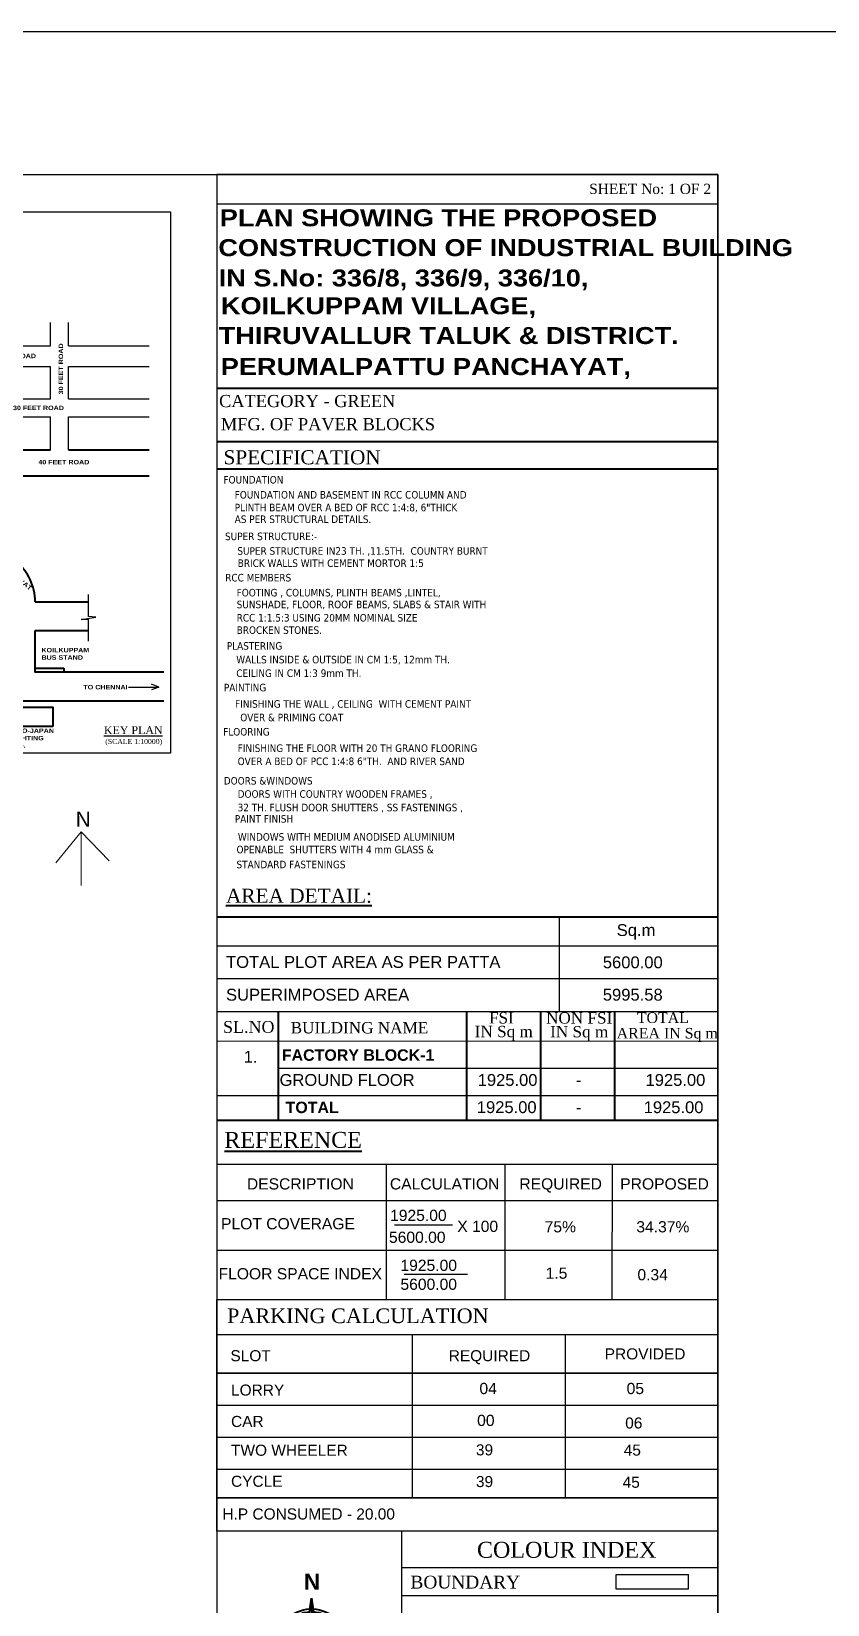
# Model space of a CAD drawing. Header units: metres. Extents: x 98347 to 98865, y -7394 to -7177.
# Drawn here: x 98448.4 to 98516.1, y -7310.3 to -7176.6 of the extents above; entities that cross this region are included whole.
import ezdxf
from ezdxf.enums import TextEntityAlignment as Align

# ---------------------------------------------------------------- set-up
doc = ezdxf.new("R2010")
doc.units = ezdxf.units.M
doc.header["$LTSCALE"] = 0.5
doc.header["$MEASUREMENT"] = 0
doc.layers.get('0').update_dxf_attribs({"color": 30, "lineweight": 40})
for name, color, linetype in [('CULVERT', 231, 'Continuous'), ('E', 7, 'Continuous'), ('HATCH', 18, 'Continuous'), ('Layer3', 8, 'Continuous'), ('LE', 3, 'Continuous'), ('T', 6, 'Continuous'), ('Txt', 3, 'Continuous')]:
    doc.layers.add(name, color=color, linetype=linetype)
for name, color, linetype, lineweight in [('DIM', 5, 'Continuous', 25), ('JSC-K-Text 2', 7, 'Continuous', 20), ('JSC-L-Text 3', 7, 'Continuous', 20), ('LOCATION_PLAN', 7, 'Continuous', 0), ('NORTH_DIRECTION', 7, 'Continuous', 0), ('TEXT', 11, 'Continuous', 30), ('Title Block BORDER 1', 1, 'Continuous', 20), ('WALL', 7, 'Continuous', 40)]:
    doc.layers.add(name, color=color, linetype=linetype, lineweight=lineweight)
doc.styles.add('D', font='arial.ttf')
doc.styles.add('DIM', font='times.ttf')
doc.styles.add('JSC-Tahoma', font='tahoma.ttf')
doc.styles.add('off_name', font='arialbd.ttf')
doc.styles.add('RAM', font='dutchi.ttf')
doc.styles.add('ROMANC', font='times.ttf', dxfattribs={"width": 0.8})
doc.styles.get("Standard").update_dxf_attribs({"font": 'times.ttf'})
doc.styles.add('style2', font='arial.ttf')
doc.styles.add('STYLE4', font='', dxfattribs={"height": 5})
doc.styles.add('TIMES', font='times.ttf')
doc.styles.add('USA TEXT', font='GOTHIC.TTF')
doc.styles.get('STYLE4').set_extended_font_data('Arial Black')

# ---------------------------------------------------------------- blocks, each defined once
blk = doc.blocks.new('NORTH')
blk.add_hatch(color=3).paths.add_polyline_path([(-166, -166), (0, 0), (-1325, 0)])
for p, q in [((-166, 166), (0, 1325)), ((0, 0), (0, 1325)), ((0, 1325), (166, 166)), ((-249, 166), (-497, 497)), ((-497, 497), (-166, 248)), ((166, 249), (497, 497)), ((497, 497), (248, 166)), ((-1325, 0), (-166, 166)), ((-1325, 0), (0, 0)), ((0, 0), (-166, 166)), ((0, 0), (-166, -166)), ((166, 166), (0, 0)), ((0, 0), (1325, 0)), ((0, -1325), (0, 0)), ((166, -166), (0, 0)), ((166, 166), (1325, 0)), ((1325, 0), (166, -166)), ((-166, -166), (-1325, 0)), ((-497, -497), (-248, -166)), ((-166, -249), (-497, -497)), ((0, -1325), (-166, -166)), ((166, -166), (0, -1325)), ((497, -497), (166, -248)), ((249, -166), (497, -497))]:
    blk.add_line(p, q)
at = {"extrusion": (0, 0, -1)}
for major_axis, start_param, end_param in [((0, 1008), -1.525951, -0.045532), ((0, 1008), 0.044821, 1.52524), ((0, 926), -1.509249, -0.062245), ((0, 926), 0.061512, 1.508516), ((0, 1008), 3.186429, 4.666848), ((0, 926), 3.203139, 4.650143), ((0, 1008), 1.615627, 3.096046), ((0, 926), 1.632329, 3.079332)]:
    blk.add_ellipse((0, 0), major_axis=major_axis, ratio=1, start_param=start_param, end_param=end_param, dxfattribs=at)
blk = doc.blocks.new('A$C4AA61B9A')
at = {"layer": 'CULVERT'}
h = blk.add_hatch(dxfattribs=at)
h.set_pattern_fill('ANSI31', color=9, scale=3, style=0)
h.set_pattern_definition([(45, (-2066.1662, -666.85124), (-0.26516504, 0.26516504), [])])
h.paths.add_polyline_path([(13.8, 58.49), (13.28, 61.72), (11.22, 63.93), (9.51, 64.97), (9.28, 60.72), (8.03, 60.77), (8.28, 52.29), (10.25, 52.39), (10.78, 50.44), (9.89, 46.51), (12.86, 46.17), (13.72, 47.52), (14.17, 48.37), (14.36, 48.73), (14.36, 50.8)])
h.paths.add_polyline_path([(10.23, 53.35), (10.23, 60.61), (13.07, 60.61), (13.07, 53.35)], flags=24)
at = {"layer": 'CULVERT', "color": 9}
for p, q in [((27.79, 49.44), (27.79, 52.31)), ((29.96, 49.44), (29.96, 52.31)), ((14.36, 49.44), (27.79, 49.44)), ((29.96, 49.44), (39.75, 49.44)), ((13.34, 46.93), (27.79, 46.93)), ((27.79, 43.01), (27.79, 46.93)), ((29.96, 43.01), (29.96, 46.93)), ((29.96, 46.93), (39.75, 46.93)), ((14.36, 43.01), (27.79, 43.01)), ((29.96, 43.01), (39.75, 43.01)), ((14.36, 40.84), (27.79, 40.84)), ((27.79, 36.84), (27.79, 40.84)), ((29.96, 36.84), (29.96, 40.84)), ((29.96, 40.84), (39.75, 40.84))]:
    blk.add_line(p, q, dxfattribs=at)
at = {"layer": 'DIM'}
blk.add_lwpolyline([(0, 65.73), (42.37, 65.73), (42.37, 0), (0, 0)], close=True, dxfattribs=at)
at = {"layer": 'E', "color": 3}
for p, q in [((2.47, 25.58), (3.33, 25.91)), ((6.15, 25.58), (2.47, 25.58)), ((2.47, 25.58), (3.33, 25.25)), ((4.37, 8.03), (5.23, 8.36)), ((8.06, 8.03), (4.37, 8.03)), ((4.37, 8.03), (5.23, 7.7)), ((37.24, 8.03), (40.92, 8.03)), ((40.92, 8.03), (40.06, 8.36)), ((40.92, 8.03), (40.06, 7.7))]:
    blk.add_line(p, q, dxfattribs=at)
blk.add_lwpolyline([(32.4, 13.58), (32.4, 16.21), (31.51, 16.21), (33.3, 16.53), (32.4, 16.59), (32.4, 19.28)], dxfattribs=at)
at = {"layer": 'HATCH', "color": 6, "lineweight": 80}
for p, q in [((9.28, 60.72), (9.51, 64.97)), ((9.51, 64.97), (9.51, 64.97)), ((11.22, 63.93), (9.51, 64.97)), ((11.22, 63.93), (13.28, 61.72)), ((13.28, 61.72), (13.8, 58.49)), ((8.28, 52.29), (8.03, 60.77)), ((8.03, 60.77), (9.28, 60.72)), ((13.8, 58.49), (14.36, 50.8)), ((10.25, 52.39), (8.28, 52.29)), ((10.78, 50.44), (10.25, 52.39)), ((9.89, 46.51), (10.78, 50.44)), ((14.36, 50.8), (14.36, 50.77)), ((14.36, 50.77), (14.36, 48.73)), ((14.17, 48.37), (13.72, 47.52)), ((14.36, 48.73), (14.17, 48.37)), ((12.86, 46.17), (9.89, 46.51)), ((13.72, 47.52), (12.86, 46.17)), ((13.72, 47.52), (13.72, 47.52))]:
    blk.add_line(p, q, dxfattribs=at)
at = {"layer": 'WALL'}
for p, q in [((12.66, 36.84), (27.79, 36.84)), ((29.96, 36.84), (39.75, 36.84)), ((9.99, 27.45), (9.99, 34.17)), ((13.52, 27.45), (13.52, 33.66)), ((13.52, 33.66), (39.75, 33.66)), ((9.99, 27.45), (3.8, 27.45)), ((16.1, 27.45), (13.52, 27.45)), ((23.57, 23.24), (19.94, 26.11)), ((16.1, 23.92), (3.8, 23.92)), ((21.38, 20.47), (17.75, 23.35)), ((22.39, 9.83), (22.39, 18.39)), ((25.91, 18.39), (32.4, 18.39)), ((25.91, 9.83), (25.91, 14.9)), ((25.91, 14.9), (32.4, 14.9)), ((22.39, 9.83), (3.8, 9.83)), ((41.56, 9.83), (25.91, 9.83)), ((41.56, 6.3), (3.8, 6.3))]:
    blk.add_line(p, q, dxfattribs=at)
for points in [[(22.86, 14.9), (22.39, 14.9), (22.39, 18.39), (22.86, 18.39)], [(29.41, 10.3), (29.41, 9.83), (25.91, 9.83), (25.91, 10.3)], [(8.87, 3.24), (4.48, 3.24), (4.48, 5.59), (8.87, 5.59)], [(28.08, 3.24), (23.69, 3.24), (23.69, 5.59), (28.08, 5.59)]]:
    blk.add_lwpolyline(points, close=True, dxfattribs=at)
for centre, radius, start, end in [((12.66, 34.17), 2.66, 90, 180), ((16.1, 21.26), 6.19, 51.6308, 90), ((16.1, 21.26), 2.66, 51.6308, 90), ((19.73, 18.39), 6.19, 0, 51.6308), ((19.73, 18.39), 2.66, 0, 51.6308)]:
    blk.add_arc(centre, radius, start, end, dxfattribs=at)
at = {"layer": 'T', "color": 7, "style": 'STYLE4'}
blk.add_text('30 FEET ROAD', height=0.5395, rotation=90, dxfattribs=at).set_placement((29.31, 43.57))
for s, height, p in [('40 FEET ROAD', 0.5395, (19.83, 47.96)), ('30 FEET ROAD', 0.5395, (23.22, 41.65)), ('40 FEET ROAD', 0.5395, (26.31, 35.07)), ('TO THIRUVALLUR', 0.5395, (8.8, 7.97)), ('TO CHENNAI', 0.54, (31.77, 7.74))]:
    blk.add_text(s, height=height, dxfattribs=at).set_placement(p)
at = {"layer": 'T', "color": 7, "attachment_point": 1, "style": 'STYLE4'}
for s, insert, char_height, width, rotation in [('PROPOSED\\PSITE', (10.45, 53.57), 0.881, 10.1047, 90), ('EXISTING PANCHAYAT ROAD', (18.13, 26.3), 0.5395, 9.7242, 320.5267)]:
    blk.add_mtext(s, dxfattribs=dict(at, insert=insert, char_height=char_height, width=width, rotation=rotation))
for s, insert, char_height, width in [('40 FEET\\P ROAD', (10.4, 30.02), 0.54, 5.3881), ('PERUMAL PATTU\\P VILLAGE', (7.12, 26.14), 0.5395, 9.7242), ('KOILKUPPAM\\PBUS STAND', (17.12, 16.97), 0.54, 5.3881), ('KOILKUPPAM\\PBUS STAND', (26.68, 12.78), 0.54, 5.3881), ('SPARTEK COMPANY', (5.18, 2.88), 0.5395, 5.3881), ('INDO-JAPAN\\PLIGHTING LTD.', (22.83, 2.99), 0.5395, 5.3881)]:
    blk.add_mtext(s, dxfattribs=dict(at, insert=insert, char_height=char_height, width=width))
at = {"layer": 'TEXT', "style": 'DIM'}
for s, height, p in [('%%UKEY PLAN', 0.96, (34.26, 2.31)), ('(SCALE 1:10000)', 0.6144, (34.43, 1.11))]:
    blk.add_text(s, height=height, dxfattribs=at).set_placement(p)

msp = doc.modelspace()

# ---------------------------------------------------------------- linework, layer by layer
for p, q in [((98464.174, -7206.925), (98506.763, -7206.925)), ((98506.763, -7211.493), (98464.174, -7211.493)), ((98506.763, -7213.824), (98464.174, -7213.824)), ((98469.379, -7259.902), (98469.379, -7269.153)), ((98485.382, -7259.902), (98485.382, -7269.154)), ((98491.68, -7259.902), (98491.68, -7269.154)), ((98497.979, -7259.902), (98497.979, -7269.154))]:
    msp.add_line(p, q)
at = {"layer": 'DIM'}
for p, q in [((98464.174, -7191.255), (98506.763, -7191.255)), ((98464.174, -7191.255), (98506.763, -7191.255)), ((98464.174, -7259.902), (98506.753, -7259.902)), ((98469.379, -7264.729), (98506.763, -7264.729)), ((98464.174, -7267.042), (98506.763, -7267.042)), ((98464.174, -7267.042), (98506.763, -7267.042)), ((98464.174, -7267.042), (98506.763, -7267.042)), ((98464.174, -7267.042), (98506.763, -7267.042)), ((98464.174, -7267.042), (98506.763, -7267.042)), ((98464.174, -7267.042), (98506.763, -7267.042)), ((98464.174, -7267.042), (98506.763, -7267.042)), ((98464.174, -7267.042), (98506.763, -7267.042)), ((98464.174, -7267.042), (98506.763, -7267.042)), ((98464.174, -7267.042), (98506.763, -7267.042)), ((98464.174, -7267.042), (98506.763, -7267.042)), ((98464.174, -7267.042), (98506.763, -7267.042)), ((98464.174, -7284.389), (98506.763, -7284.389)), ((98479.885, -7323.626), (98479.885, -7304.072))]:
    msp.add_line(p, q, dxfattribs=at)
for points in [[(98346.689, -7176.61), (98695.045, -7176.61), (98695.045, -7393.764), (98346.689, -7393.764)], [(98372.713, -7188.76), (98506.763, -7188.76), (98506.763, -7378.344), (98372.713, -7378.344)], [(98464.174, -7378.344), (98506.763, -7378.344), (98506.763, -7188.76), (98464.174, -7188.76)], [(98464.174, -7284.389), (98506.763, -7284.389), (98506.763, -7301.257), (98464.174, -7301.257)], [(98464.174, -7301.257), (98506.763, -7301.257), (98506.763, -7304.072), (98464.174, -7304.072)], [(98464.174, -7323.626), (98506.756, -7323.626), (98506.763, -7304.072), (98464.174, -7304.072)]]:
    msp.add_lwpolyline(points, close=True, dxfattribs=at)
at = {"layer": 'Layer3', "linetype": 'ByBlock'}
for p, q in [((98506.763, -7307.19), (98479.885, -7307.19)), ((98498.117, -7307.768), (98504.25, -7307.768)), ((98498.117, -7309.002), (98498.117, -7307.768)), ((98504.25, -7309.002), (98504.25, -7307.768)), ((98506.763, -7309.58), (98479.885, -7309.58)), ((98504.25, -7309.002), (98498.117, -7309.002))]:
    msp.add_line(p, q, dxfattribs=at)
at = {"layer": 'LOCATION_PLAN'}
msp.add_lwpolyline([(98430.58, -7237.952), (98460.24, -7237.952), (98460.24, -7191.938), (98430.58, -7191.938)], close=True, dxfattribs=at)
at = {"layer": 'NORTH_DIRECTION'}
for points in [[(98452.622, -7249.203), (98452.622, -7249.203), (98452.622, -7244.637), (98450.489, -7247.282)], [(98455.011, -7247.112), (98455.011, -7247.112), (98452.622, -7244.637)]]:
    msp.add_lwpolyline(points, dxfattribs=at)
at = {"layer": 'TEXT'}
for p, q in [((98464.174, -7251.876), (98506.763, -7251.876)), ((98493.276, -7251.876), (98493.276, -7259.902)), ((98464.174, -7254.334), (98506.769, -7254.334)), ((98464.174, -7257.118), (98506.769, -7257.118)), ((98464.174, -7259.902), (98506.769, -7259.902)), ((98464.174, -7259.902), (98506.769, -7259.902)), ((98464.174, -7259.902), (98506.769, -7259.902)), ((98464.174, -7259.902), (98506.769, -7259.902))]:
    msp.add_line(p, q, dxfattribs=at)
at = {"layer": 'Title Block BORDER 1', "linetype": 'ByBlock', "ltscale": 0.1}
msp.add_line((98464.174, -7262.437), (98506.763, -7262.437), dxfattribs=at)
at = {"layer": 'Txt'}
for p, q in [((98506.753, -7272.907), (98464.174, -7272.907)), ((98478.553, -7272.907), (98478.553, -7284.389)), ((98488.638, -7272.907), (98488.638, -7284.389)), ((98497.763, -7272.907), (98497.757, -7284.389)), ((98506.763, -7276.002), (98464.174, -7276.002)), ((98479.269, -7278.049), (98484.192, -7278.049)), ((98464.174, -7280.195), (98506.763, -7280.195)), ((98480.08, -7282.239), (98485.461, -7282.239)), ((98464.174, -7284.389), (98506.763, -7284.389)), ((98464.174, -7287.361), (98506.763, -7287.361)), ((98480.776, -7287.361), (98480.776, -7301.257)), ((98493.77, -7287.361), (98493.77, -7301.257)), ((98464.174, -7290.662), (98506.763, -7290.662)), ((98506.763, -7290.662), (98464.174, -7290.662)), ((98464.174, -7290.662), (98506.763, -7290.662)), ((98464.174, -7290.662), (98506.763, -7290.662)), ((98464.174, -7293.377), (98506.763, -7293.377)), ((98464.174, -7296.084), (98506.763, -7296.084)), ((98464.174, -7298.818), (98506.763, -7298.818))]:
    msp.add_line(p, q, dxfattribs=at)
at = {"layer": 'WALL'}
for p, q in [((98464.174, -7251.876), (98506.763, -7251.876)), ((98464.174, -7269.154), (98506.763, -7269.154))]:
    msp.add_line(p, q, dxfattribs=at)

# ---------------------------------------------------------------- block references
at = {"color": 0, "xscale": 0.0028740150792146, "yscale": 0.0028740150792146, "zscale": 0.0028740150792146, "rotation": 270}
msp.add_blockref('NORTH', (98472.209, -7313.591), dxfattribs=at)
at = {"layer": 'DIM', "xscale": 0.6999999999970897, "yscale": 0.6999999999970897, "zscale": 0.6999999999970897}
msp.add_blockref('A$C4AA61B9A', (98430.58, -7237.952), dxfattribs=at)

# ---------------------------------------------------------------- texts
at = {"style": 'TIMES'}
for s, height, p in [('SPECIFICATION', 1.19759, (98464.733, -7213.403)), ('%%UAREA DETAIL:', 1.19758, (98464.943, -7250.672))]:
    msp.add_text(s, height=height, dxfattribs=at).set_placement(p)
at = {"color": 7, "style": 'ROMANC', "text_generation_flag": 6}
for s, height, p in [('FSI', 0.9648, (98487.301, -7260.932)), ('NON FSI', 0.9648, (98492.151, -7260.944)), ('TOTAL', 0.895, (98499.866, -7260.889)), ('SL.NO', 1.012, (98464.691, -7261.73)), ('BUILDING NAME', 0.9648, (98470.44, -7261.776)), ('IN Sq m', 0.9648, (98486.088, -7262.095)), ('IN Sq m', 0.9648, (98492.499, -7262.11)), ('AREA IN Sq m', 0.89497, (98498.156, -7262.204))]:
    msp.add_text(s, height=height, rotation=180, dxfattribs=at).set_placement(p)
at = {"color": 7}
for s, height, style, p in [('FACTORY BLOCK-1', 0.97157, 'off_name', (98469.69, -7264.102)), ('1.', 1.006, 'D', (98466.448, -7264.267)), ('GROUND FLOOR', 1.006, 'D', (98469.5, -7266.235)), ('1925.00', 1.006, 'D', (98486.342, -7266.235)), ('-', 1.006, 'D', (98494.697, -7266.235)), ('1925.00', 1.006, 'D', (98500.611, -7266.235)), ('TOTAL', 0.9716, 'off_name', (98470.008, -7268.548)), ('1925.00', 1.006, 'D', (98486.268, -7268.548)), ('-', 1.006, 'D', (98494.697, -7268.548)), ('1925.00', 1.006, 'D', (98500.452, -7268.554))]:
    msp.add_text(s, height=height, dxfattribs=dict(at, style=style)).set_placement(p)
for s, height, p in [('%%uREFERENCE', 1.3518, (98464.809, -7271.502)), ('PARKING CALCULATION ', 1.24727, (98465.033, -7286.402))]:
    msp.add_text(s, height=height).set_placement(p)
msp.add_text('COLOUR INDEX', height=1.35149).set_placement((98486.282, -7306.751), align=Align.BOTTOM_LEFT)
at = {"layer": 'JSC-K-Text 2', "style": 'JSC-Tahoma'}
for s, p in [('FOUNDATION AND BASEMENT IN RCC COLUMN AND ', (98465.684, -7216.313)), ('AS PER STRUCTURAL DETAILS.', (98465.684, -7218.39)), ('PLINTH BEAM OVER A BED OF RCC 1:4:8, 6"THICK ', (98465.684, -7217.395)), ('SUPER STRUCTURE IN23 TH. ,11.5TH.  COUNTRY BURNT', (98465.913, -7221.086)), (' BRICK WALLS WITH CEMENT MORTOR 1:5', (98465.701, -7222.124)), ('FOOTING , COLUMNS, PLINTH BEAMS ,LINTEL,', (98465.852, -7224.63)), ('SUNSHADE, FLOOR, ROOF BEAMS, SLABS & STAIR WITH', (98465.852, -7225.635)), ('RCC 1:1.5:3 USING 20MM NOMINAL SIZE', (98465.852, -7226.767)), ('BROCKEN STONES.', (98465.852, -7227.815)), ('WALLS INSIDE & OUTSIDE IN CM 1:5, 12mm TH.', (98465.82, -7230.322)), ('CEILING IN CM 1:3 9mm TH.', (98465.82, -7231.478)), ('FINISHING THE WALL , CEILING  WITH CEMENT PAINT', (98465.716, -7234.091)), (' OVER & PRIMING COAT', (98465.916, -7235.242)), ('FINISHING THE FLOOR WITH 20 TH GRANO FLOORING', (98465.936, -7237.85)), ('OVER A BED OF PCC 1:4:8 6"TH.  AND RIVER SAND', (98465.936, -7238.968)), ('DOORS WITH COUNTRY WOODEN FRAMES ,', (98465.936, -7241.745)), (' 32 TH. FLUSH DOOR SHUTTERS , SS FASTENINGS ,', (98465.693, -7242.894)), ('PAINT FINISH', (98465.693, -7243.86)), ('OPENABLE  SHUTTERS WITH 4 mm GLASS & ', (98465.838, -7246.466)), ('WINDOWS WITH MEDIUM ANODISED ALUMINIUM ', (98465.956, -7245.395)), ('STANDARD FASTENINGS', (98465.838, -7247.738))]:
    msp.add_text(s, height=0.64107, dxfattribs=at).set_placement(p)
at = {"layer": 'JSC-L-Text 3', "style": 'JSC-Tahoma'}
for s, height, p in [('FOUNDATION', 0.6411, (98464.727, -7215.035)), ('SUPER STRUCTURE:-', 0.64107, (98464.86, -7219.847)), ('RCC MEMBERS', 0.64107, (98464.878, -7223.359)), ('PLASTERING', 0.6411, (98465.012, -7229.16)), ('PAINTING', 0.6411, (98464.766, -7232.699)), (' FLOORING', 0.6411, (98464.464, -7236.457)), ('DOORS &WINDOWS', 0.64107, (98464.757, -7240.622))]:
    msp.add_text(s, height=height, dxfattribs=at).set_placement(p)
at = {"layer": 'LE', "linetype": 'ByBlock', "style": 'RAM'}
msp.add_text('SHEET No: 1 OF 2', height=0.87056, dxfattribs=at).set_placement((98495.814, -7190.425, 0.337))
msp.add_text('BOUNDARY', height=1.0882, dxfattribs=at).set_placement((98480.627, -7309.286), align=Align.BOTTOM_LEFT)
at = {"layer": 'NORTH_DIRECTION', "insert": (98452.177, -7242.915), "char_height": 1.299, "width": 0.72188, "attachment_point": 1, "style": 'USA TEXT'}
msp.add_mtext('N', dxfattribs=at)
at = {"layer": 'TEXT'}
for s, height, style, p in [(' PLAN SHOWING THE PROPOSED ', 1.4433, 'STYLE4', (98463.769, -7193.17)), ('CONSTRUCTION OF INDUSTRIAL BUILDING', 1.4433, 'STYLE4', (98464.292, -7195.708)), ('IN S.No: 336/8, 336/9, 336/10,', 1.4433, 'STYLE4', (98464.324, -7198.282)), ('KOILKUPPAM VILLAGE,', 1.4433, 'STYLE4', (98464.51, -7200.646)), ('THIRUVALLUR TALUK & DISTRICT.', 1.4433, 'STYLE4', (98464.328, -7203.178)), ('PERUMALPATTU PANCHAYAT,', 1.4433, 'STYLE4', (98464.496, -7205.815)), ('Sq.m', 1.0083, 'D', (98498.158, -7253.496)), ('TOTAL PLOT AREA AS PER PATTA', 1.00833, 'D', (98464.946, -7256.207)), ('5600.00', 1.0083, 'D', (98496.978, -7256.239)), ('SUPERIMPOSED AREA', 1.00833, 'D', (98464.946, -7258.991)), ('5995.58', 1.0083, 'D', (98496.978, -7258.991))]:
    msp.add_text(s, height=height, dxfattribs=dict(at, style=style)).set_placement(p)
for s, p in [('CATEGORY - GREEN', (98464.355, -7208.539)), ('MFG. OF PAVER BLOCKS', (98464.516, -7210.505))]:
    msp.add_text(s, height=1.03241, dxfattribs=at).set_placement(p)
at = {"layer": 'TEXT', "color": 1, "style": 'off_name'}
msp.add_text('N', height=1.375, dxfattribs=at).set_placement((98471.563, -7309.068))
at = {"layer": 'Txt', "style": 'style2'}
for s, height, p in [('DESCRIPTION', 0.9521, (98466.721, -7275.043)), ('CALCULATION', 0.9521, (98478.875, -7275.043)), ('REQUIRED', 0.9521, (98489.882, -7275.043)), ('PROPOSED', 0.9521, (98498.456, -7275.043)), ('PLOT COVERAGE', 0.9521, (98464.523, -7278.426)), ('1925.00', 0.9521, (98478.892, -7277.719)), ('X 100', 0.9521, (98484.603, -7278.65)), ('75%%%', 0.9521, (98492.034, -7278.688)), ('34.37%%%', 0.9521, (98499.825, -7278.688)), ('5600.00', 0.9521, (98478.799, -7279.578)), ('FLOOR SPACE INDEX', 0.9521, (98464.311, -7282.681)), ('1925.00', 0.9521, (98479.773, -7281.964)), ('1.5', 0.9521, (98492.116, -7282.629)), ('0.34', 0.9521, (98499.919, -7282.761)), ('5600.00', 0.9521, (98479.773, -7283.573)), ('PROVIDED', 0.9401, (98497.139, -7289.486)), ('SLOT', 0.9401, (98465.322, -7289.64)), ('REQUIRED', 0.9401, (98483.877, -7289.64)), ('LORRY', 0.9401, (98465.371, -7292.562)), ('04', 0.9546, (98486.489, -7292.432)), ('05', 0.9546, (98499, -7292.432)), ('CAR', 0.9401, (98465.371, -7295.229)), ('00', 0.9546, (98486.292, -7295.146)), ('06', 0.9401, (98498.88, -7295.358)), ('TWO WHEELER', 0.94011, (98465.371, -7297.676)), ('39', 0.9401, (98486.19, -7297.643)), ('45', 0.9401, (98498.755, -7297.663)), ('CYCLE', 0.9401, (98465.371, -7300.313)), ('39', 0.9401, (98486.19, -7300.337)), ('45', 0.9401, (98498.659, -7300.397)), ('H.P CONSUMED - 20.00', 0.94011, (98464.639, -7303.094))]:
    msp.add_text(s, height=height, dxfattribs=at).set_placement(p)

doc.saveas('drawing.dxf')
